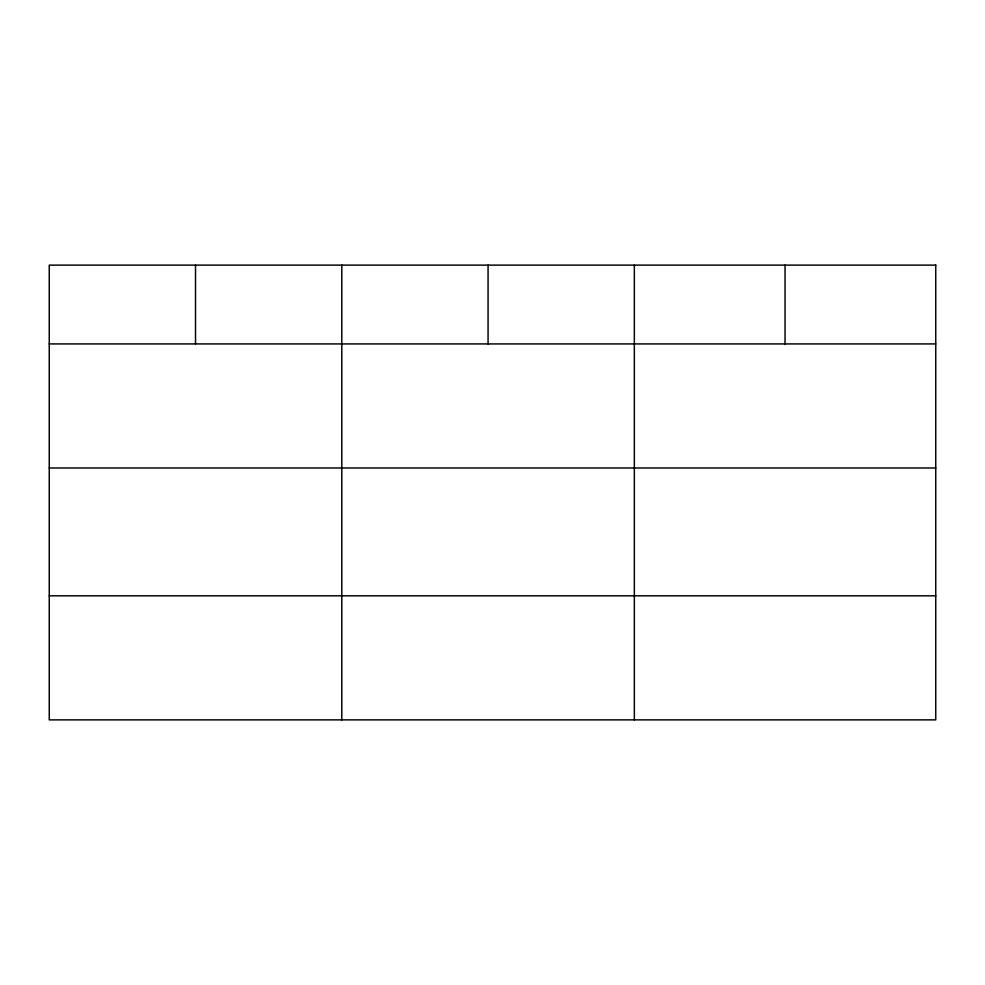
<?xml version="1.0" encoding="UTF-8"?>
<svg xmlns="http://www.w3.org/2000/svg" width="985" height="985" viewBox="0 0 985 985"><rect width="100%" height="100%" fill="white"/><g stroke="black" fill="none" stroke-linecap="round" stroke-linejoin="round"><path stroke-width="1.48" d="M49.25 343.925L935.75 343.925M49.25 467.986L935.75 467.986M49.25 595.814L935.75 595.814M785.045 265.125L785.045 343.925M634.34 265.125L634.34 719.875M488.067 265.125L488.067 343.925M341.795 265.125L341.795 719.875M195.523 265.125L195.523 343.925M935.75 265.125L49.25 265.125L49.25 719.875L935.75 719.875L935.75 265.125"/></g></svg>
